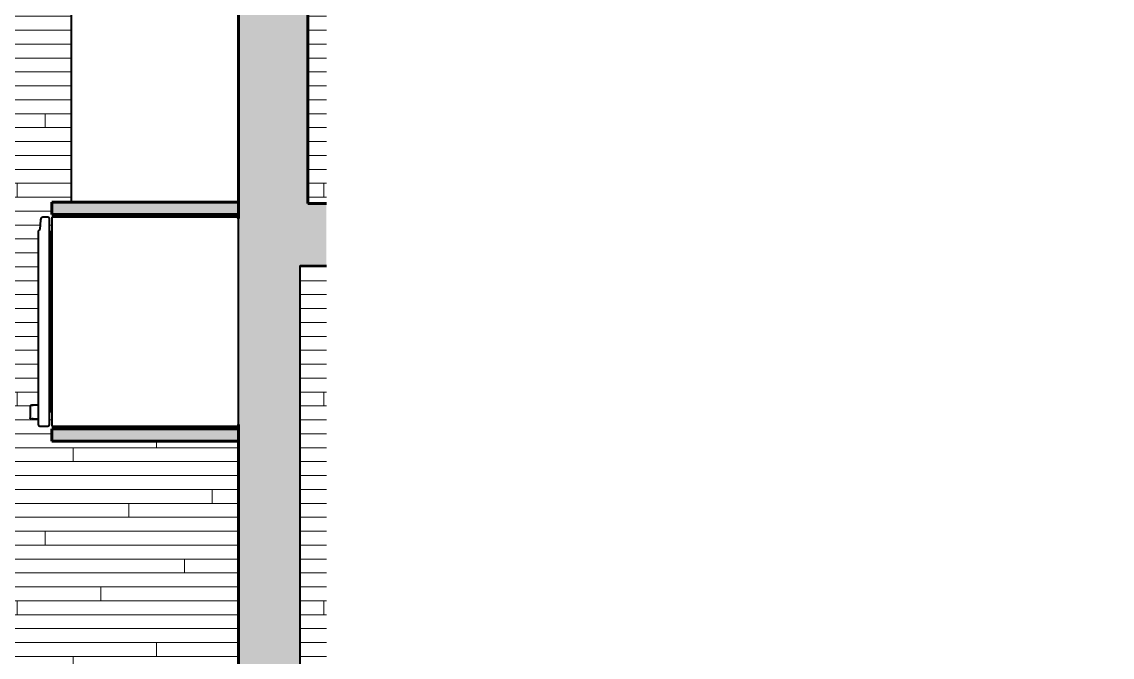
# Model space of a CAD drawing. Header units: inches. Extents: x 247 to 1312, y -3936 to 1080.
# Drawn here: x 492.7 to 649.2, y -3571.3 to -3480 of the extents above; entities that cross this region are included whole.
import ezdxf

# ---------------------------------------------------------------- set-up
doc = ezdxf.new("R2010")
doc.units = ezdxf.units.IN
doc.header["$MEASUREMENT"] = 0
for name, color, linetype, lineweight in [('A-DETL-GENF', 92, 'Continuous', 9), ('A-FLOR-PATT', 8, 'Continuous', 40), ('A-GENM', 13, 'Continuous', 40), ('A-WALL-PATT', 111, 'Continuous', 18), ('I-FURN', 30, 'Continuous', 40), ('I-WALL', 2, 'Continuous', 40)]:
    doc.layers.add(name, color=color, linetype=linetype, lineweight=lineweight)

# ---------------------------------------------------------------- blocks, each defined once
blk = doc.blocks.new('30 inch Fridge - 30 inch Fridge-702118-UNIT 8')
at = {"layer": 'I-FURN', "color": 250}
for p, q in [((14.8, 0), (-14.8, 0)), ((-15, -0.2), (-15, -26.77)), ((15, -26.77), (15, -0.2)), ((-15, -26.77), (15, -26.77)), ((-15, -27.32), (-15, -28.01)), ((14.8, -27.12), (-14.8, -27.12)), ((-12.99, -26.77), (-12.99, -26.85)), ((-12.99, -26.85), (-3.15, -26.85)), ((-12.99, -27.05), (-3.15, -27.05)), ((-12.99, -27.05), (-12.99, -27.12)), ((-3.15, -26.77), (-3.15, -26.85)), ((-3.15, -26.85), (-1.38, -26.85)), ((-3.15, -27.05), (-1.38, -27.05)), ((-3.15, -27.05), (-3.15, -27.12)), ((-1.38, -26.85), (-1.38, -26.77)), ((-1.38, -26.85), (12.99, -26.85)), ((-1.38, -27.12), (-1.38, -27.05)), ((-1.38, -27.05), (12.99, -27.05)), ((12.99, -26.85), (12.99, -26.77)), ((12.99, -27.12), (12.99, -27.05)), ((15, -28.54), (15, -27.32)), ((-14.64, -28.4), (-13.25, -28.52)), ((-13.25, -28.52), (-13.04, -28.74)), ((-13.04, -28.74), (14.8, -28.74)), ((12.01, -28.74), (12.01, -29.46)), ((13.98, -29.46), (13.98, -28.74)), ((12.2, -29.92), (13.78, -29.92))]:
    blk.add_line(p, q, dxfattribs=at)
at = {"layer": 'I-FURN', "color": 250, "flags": 128}
for points in [[(12.01, -29.72), (12.01, -29.72), (12.01, -29.71), (12.01, -29.68), (12.01, -29.65), (12.01, -29.61), (12.01, -29.56), (12.01, -29.5), (12.01, -29.46)], [(12.01, -29.46), (12.01, -29.53), (12.01, -29.58), (12.01, -29.63), (12.01, -29.67), (12.01, -29.69), (12.01, -29.71), (12.01, -29.72), (12.01, -29.72)], [(12.01, -29.72), (12.01, -29.72), (12.01, -29.71), (12.01, -29.68), (12.01, -29.65), (12.01, -29.61), (12.01, -29.56), (12.01, -29.5), (12.01, -29.46)], [(12.01, -29.46), (12.01, -29.53), (12.01, -29.58), (12.01, -29.63), (12.01, -29.67), (12.01, -29.69), (12.01, -29.71), (12.01, -29.72), (12.01, -29.72)], [(12.03, -29.81), (12.02, -29.8), (12.02, -29.8), (12.02, -29.79), (12.02, -29.78), (12.01, -29.77), (12.01, -29.77), (12.01, -29.76), (12.01, -29.75), (12.01, -29.74), (12.01, -29.73), (12.01, -29.73), (12.01, -29.72)], [(12.03, -29.81), (12.02, -29.8), (12.02, -29.8), (12.02, -29.79), (12.02, -29.78), (12.01, -29.77), (12.01, -29.77), (12.01, -29.76), (12.01, -29.75), (12.01, -29.74), (12.01, -29.73), (12.01, -29.73), (12.01, -29.72)], [(13.98, -29.46), (13.98, -29.53), (13.98, -29.58), (13.98, -29.63), (13.98, -29.67)], [(13.98, -29.68), (13.98, -29.65), (13.98, -29.61), (13.98, -29.56), (13.98, -29.5), (13.98, -29.46)], [(13.98, -29.46), (13.98, -29.53), (13.98, -29.58), (13.98, -29.63), (13.98, -29.67)], [(13.98, -29.72), (13.98, -29.72), (13.98, -29.71), (13.98, -29.68), (13.98, -29.65), (13.98, -29.61), (13.98, -29.56), (13.98, -29.5), (13.98, -29.46)], [(12.14, -29.91), (12.14, -29.91), (12.13, -29.91), (12.12, -29.9), (12.11, -29.9), (12.11, -29.9), (12.1, -29.89), (12.09, -29.89), (12.09, -29.88), (12.08, -29.88), (12.07, -29.87), (12.07, -29.87), (12.06, -29.86), (12.06, -29.86), (12.05, -29.85), (12.05, -29.84), (12.04, -29.84), (12.04, -29.83), (12.03, -29.82)], [(12.14, -29.91), (12.14, -29.91), (12.13, -29.91), (12.12, -29.9), (12.11, -29.9), (12.11, -29.9), (12.1, -29.89), (12.09, -29.89), (12.09, -29.88), (12.08, -29.88), (12.07, -29.87), (12.07, -29.87), (12.06, -29.86), (12.06, -29.86), (12.05, -29.85), (12.05, -29.84), (12.04, -29.84), (12.04, -29.83), (12.03, -29.82)], [(13.9, -29.88), (13.89, -29.89), (13.89, -29.89), (13.88, -29.89), (13.87, -29.9), (13.87, -29.9), (13.86, -29.9), (13.85, -29.91), (13.84, -29.91), (13.84, -29.91), (13.83, -29.92), (13.82, -29.92), (13.81, -29.92), (13.81, -29.92)], [(13.9, -29.88), (13.89, -29.89), (13.89, -29.89), (13.88, -29.89), (13.87, -29.9), (13.87, -29.9), (13.86, -29.9), (13.85, -29.91), (13.84, -29.91), (13.84, -29.91), (13.83, -29.92), (13.82, -29.92), (13.81, -29.92), (13.81, -29.92)], [(13.97, -29.78), (13.97, -29.79), (13.96, -29.79), (13.96, -29.8), (13.96, -29.81), (13.95, -29.82), (13.95, -29.82), (13.95, -29.83), (13.94, -29.84), (13.94, -29.84), (13.93, -29.85)], [(13.97, -29.78), (13.97, -29.79), (13.96, -29.79), (13.96, -29.8), (13.96, -29.81), (13.95, -29.82), (13.95, -29.82), (13.95, -29.83), (13.94, -29.84), (13.94, -29.84), (13.93, -29.85)]]:
    blk.add_lwpolyline(points, dxfattribs=at)
at = {"layer": 'I-FURN', "color": 250}
for centre, radius, start, end in [((14.8, -0.2), 0.197, 360, 90), ((-14.8, -0.2), 0.197, 90, 180), ((-14.8, -27.32), 0.197, 90, 180), ((-14.8, -27.32), 0.197, 135, 180), ((-14.61, -28.01), 0.394, 180, 208.3333), ((-14.61, -28.01), 0.394, 180, 265), ((14.8, -27.32), 0.197, 0, 90), ((14.8, -27.32), 0.197, 0, 45), ((14.8, -28.54), 0.197, 270, 0), ((14.8, -28.54), 0.197, 315, 0)]:
    blk.add_arc(centre, radius, start, end, dxfattribs=at)
for points in [[(-12.99, -26.85), (-12.98, -26.85), (-12.97, -26.85), (-12.95, -26.86), (-12.94, -26.86), (-12.94, -26.87), (-12.93, -26.87), (-12.92, -26.88), (-12.92, -26.88), (-12.91, -26.89), (-12.91, -26.9), (-12.9, -26.91), (-12.9, -26.93), (-12.89, -26.95), (-12.9, -26.97), (-12.9, -26.99), (-12.91, -27), (-12.91, -27.01), (-12.92, -27.01), (-12.92, -27.02), (-12.93, -27.03), (-12.94, -27.03), (-12.95, -27.04), (-12.96, -27.04), (-12.97, -27.04), (-12.98, -27.05), (-12.99, -27.05)], [(-3.15, -26.85), (-3.16, -26.85), (-3.17, -26.85), (-3.19, -26.86), (-3.2, -26.86), (-3.2, -26.87), (-3.21, -26.87), (-3.22, -26.88), (-3.22, -26.88), (-3.23, -26.89), (-3.24, -26.9), (-3.24, -26.91), (-3.25, -26.93), (-3.25, -26.95), (-3.25, -26.97), (-3.24, -26.99), (-3.24, -27), (-3.23, -27.01), (-3.22, -27.01), (-3.22, -27.02), (-3.21, -27.03), (-3.2, -27.03), (-3.19, -27.04), (-3.19, -27.04), (-3.17, -27.04), (-3.16, -27.05), (-3.15, -27.05)], [(-1.38, -27.05), (-1.37, -27.05), (-1.36, -27.04), (-1.34, -27.04), (-1.33, -27.03), (-1.32, -27.03), (-1.32, -27.02), (-1.31, -27.02), (-1.3, -27.01), (-1.3, -27.01), (-1.29, -27), (-1.29, -26.99), (-1.28, -26.97), (-1.28, -26.95), (-1.28, -26.93), (-1.29, -26.91), (-1.29, -26.9), (-1.3, -26.89), (-1.3, -26.88), (-1.31, -26.88), (-1.32, -26.87), (-1.33, -26.86), (-1.33, -26.86), (-1.34, -26.86), (-1.36, -26.85), (-1.37, -26.85), (-1.38, -26.85)], [(12.99, -27.05), (12.98, -27.05), (12.97, -27.04), (12.95, -27.04), (12.94, -27.03), (12.94, -27.03), (12.93, -27.02), (12.92, -27.02), (12.92, -27.01), (12.91, -27.01), (12.91, -27), (12.9, -26.99), (12.9, -26.97), (12.89, -26.95), (12.9, -26.93), (12.9, -26.91), (12.91, -26.9), (12.91, -26.89), (12.92, -26.88), (12.92, -26.88), (12.93, -26.87), (12.94, -26.86), (12.95, -26.86), (12.96, -26.86), (12.97, -26.85), (12.98, -26.85), (12.99, -26.85)]]:
    blk.add_open_spline(points, degree=3, knots=[0, 0, 0, 0, 0.083333, 0.125, 0.166667, 0.1875, 0.208333, 0.25, 0.270833, 0.291667, 0.333333, 0.375, 0.416667, 0.5, 0.583333, 0.625, 0.666667, 0.708333, 0.729167, 0.75, 0.791667, 0.833333, 0.854167, 0.875, 0.916667, 1, 1, 1, 1], dxfattribs=at)
blk = doc.blocks.new('UNIT 7 COUNTER - UNIT 7 COUNTER-1166649-UNIT 8')
at = {"layer": 'A-GENM', "color": 250}
for p, q in [((403.75, -3408.25), (403.75, -3432.25)), ((443.62, -3432.25), (443.62, -3408.25)), ((473.5, -3408.25), (473.5, -3432.25)), ((403.75, -3432.25), (443.62, -3432.25)), ((473.5, -3432.25), (499.75, -3432.25)), ((499.75, -3432.25), (499.75, -3505.93))]:
    blk.add_line(p, q, dxfattribs=at)

msp = doc.modelspace()

# ---------------------------------------------------------------- hatches: boundary and pattern name
at = {"layer": 'A-DETL-GENF'}
h = msp.add_hatch(color=55, dxfattribs=at)
h.paths.add_polyline_path([(321.49, -3864.25), (326.49, -3864.25), (326.49, -3860.25), (321.49, -3860.25)], flags=0)
h.paths.add_polyline_path([(488.5, -3864.1), (488.5, -3860.35), (483, -3860.35), (483, -3864.1)], flags=0)
h.paths.add_polyline_path([(309.49, -3598.49), (313.25, -3598.49), (313.25, -3593.3), (309.49, -3593.3)], flags=0)
h.paths.add_polyline_path([(530.77, -3505.17), (533.5, -3505.17), (533.5, -3501.17), (524.25, -3501.17), (524.25, -3505.17), (525, -3505.17), (525, -3503), (528.64, -3505.17), (530.25, -3505.17)], flags=0)
h.paths.add_polyline_path([(313.56, -3413.28), (313.56, -3391.19), (308.84, -3391.19), (308.84, -3413.28)], flags=0)
msp.add_hatch(color=55, dxfattribs=at).paths.add_polyline_path([(525, -3587.25), (530.25, -3587.25), (530.25, -3506.12), (525, -3503), (525, -3529.99)], flags=0)
at = {"layer": 'A-FLOR-PATT', "lineweight": 9}
h = msp.add_hatch(dxfattribs=at)
h.set_pattern_fill('FP_2', color=43, style=0, pattern_type=2)
h.set_pattern_definition([(0, (0, 0.8), (0, 2), []), (90, (0, 0.8), (-8, 8), [2, -28]), (90, (12, 4.8), (-8, 8), [2, -28])])
h.paths.add_polyline_path([(367.61, -3919.87), (440.77, -3919.87), (482.59, -3857.87), (557.62, -3857.87), (557.62, -3853.15), (556.37, -3853.15), (556.37, -3849.65), (560, -3849.65), (560, -3821.65), (556.37, -3821.65), (556.37, -3818.15), (557.62, -3818.15), (557.62, -3813.75), (553.87, -3813.75), (553.87, -3815), (550.37, -3815), (550.37, -3812.37), (550.12, -3812.37), (550.12, -3811.37), (550.37, -3811.37), (550.37, -3807.75), (553.87, -3807.75), (553.87, -3809), (572, -3809), (572, -3751.87), (513.75, -3751.87), (513.75, -3809), (518.87, -3809), (518.87, -3807.75), (522.37, -3807.75), (522.37, -3811.37), (522.62, -3811.37), (522.62, -3812.37), (522.37, -3812.37), (522.37, -3815), (518.87, -3815), (518.87, -3813.75), (509, -3813.75), (509, -3750.74), (507.16, -3750.74), (507.16, -3751.99), (503.66, -3751.99), (503.66, -3749.37), (503.41, -3749.37), (503.41, -3748.37), (503.66, -3748.37), (503.66, -3744.74), (507.16, -3744.74), (507.16, -3745.99), (509, -3745.99), (509, -3720.62), (507.75, -3720.62), (507.75, -3717.12), (511.37, -3717.12), (511.37, -3689.12), (507.75, -3689.12), (507.75, -3685.62), (509, -3685.62), (509, -3681), (523.75, -3681), (523.75, -3626.75), (526.25, -3626.75), (526.25, -3627.47), (526.62, -3627.47), (526.62, -3625.25), (529.62, -3625.25), (529.62, -3625), (530.62, -3625), (530.62, -3625.25), (533.87, -3625.25), (533.87, -3628.75), (532.62, -3628.75), (532.62, -3672.22), (649.25, -3672.22), (649.25, -3671.97), (589.25, -3671.97), (589.25, -3668.05), (536.41, -3668.05), (536.41, -3515), (532.62, -3515), (532.62, -3585.75), (533.87, -3585.75), (533.87, -3589.25), (530.62, -3589.25), (530.62, -3589.5), (529.62, -3589.5), (529.62, -3589.25), (526.62, -3589.25), (526.62, -3587.25), (526.25, -3587.25), (526.25, -3587.75), (523.75, -3587.75), (523.75, -3540.23), (496.97, -3540.23), (496.97, -3538.48), (523.75, -3538.48), (523.72, -3537.98), (523.65, -3538.05), (523.55, -3538.08), (496.97, -3538.08), (496.97, -3536.07), (496.89, -3536.05), (496.85, -3535.99), (496.77, -3535.98), (496.71, -3536.02), (496.7, -3536.07), (496.62, -3536.07), (496.6, -3537.98), (496.56, -3538.02), (496.43, -3538.08), (495.2, -3538.08), (495.03, -3537.98), (495, -3537.88), (495, -3537.05), (493.97, -3537.03), (493.95, -3537.01), (493.88, -3536.98), (493.82, -3536.86), (493.83, -3535.23), (493.93, -3535.14), (493.95, -3535.11), (495, -3535.09), (495, -3510.04), (495.22, -3509.82), (495.37, -3508.34), (495.47, -3508.18), (495.55, -3508.13), (495.74, -3508.08), (496.43, -3508.08), (496.6, -3508.18), (496.62, -3508.28), (496.62, -3510.09), (496.7, -3510.11), (496.75, -3510.17), (496.82, -3510.18), (496.88, -3510.14), (496.9, -3510.09), (496.97, -3510.09), (496.97, -3508.08), (523.55, -3508.08), (523.72, -3508.18), (523.75, -3508.28), (523.72, -3507.68), (496.97, -3507.68), (496.97, -3505.93), (499.75, -3505.93), (499.75, -3432.25), (473.5, -3432.25), (473.5, -3434.62), (472.25, -3435.62), (471.75, -3435.62), (470.31, -3437.06), (446.81, -3437.06), (445.37, -3435.62), (444.87, -3435.62), (443.62, -3434.62), (443.62, -3432.25), (403.75, -3432.25), (403.75, -3408.25), (315.62, -3408.25), (315.62, -3414.13), (263.29, -3466.46), (263.29, -3541.27), (313.77, -3591.75), (339.95, -3591.75), (339.95, -3571.56), (465.95, -3571.56), (465.95, -3591.75), (465.82, -3591.75), (465.82, -3615.63), (461.07, -3615.63), (461.07, -3596.5), (426.07, -3596.5), (426.07, -3680.5), (461.07, -3680.5), (461.07, -3675.63), (465.82, -3675.63), (465.82, -3689.38), (467.07, -3689.38), (467.07, -3692.88), (463.45, -3692.88), (463.45, -3693.13), (462.45, -3693.13), (462.45, -3692.88), (459.82, -3692.88), (459.82, -3689.38), (461.07, -3689.38), (461.07, -3685.25), (421.32, -3685.25), (421.32, -3596.5), (315.62, -3596.5), (315.62, -3710.87), (330, -3710.87), (330, -3733.74), (348.95, -3733.74), (348.95, -3740.49), (330, -3740.49), (330, -3764.99), (461.07, -3764.99), (461.07, -3740.49), (408.95, -3740.49), (408.95, -3733.74), (461.07, -3733.74), (461.07, -3728.38), (459.82, -3728.38), (459.82, -3724.88), (462.45, -3724.88), (462.45, -3724.63), (463.45, -3724.63), (463.45, -3724.88), (467.07, -3724.88), (467.07, -3728.38), (465.82, -3728.38), (465.82, -3745.99), (468.16, -3745.99), (468.16, -3744.74), (471.66, -3744.74), (471.66, -3748.37), (471.91, -3748.37), (471.91, -3749.37), (471.66, -3749.37), (471.66, -3751.99), (468.16, -3751.99), (468.16, -3750.74), (465.82, -3750.74), (465.82, -3769.74), (330, -3769.74), (330, -3787.87), (315.62, -3787.87), (315.62, -3857.87), (325.79, -3857.87), (366.76, -3918.6)], flags=0)
h.paths.add_polyline_path([(560, -3851.15), (560, -3850.4), (557.62, -3850.4), (557.62, -3851.15)], flags=0)
h.paths.add_polyline_path([(416.96, -3849.91), (357.96, -3849.91), (357.96, -3770.91), (417.96, -3770.91), (417.96, -3849.91), (417.82, -3849.91)], flags=0)
h.paths.add_polyline_path([(557.62, -3820.9), (560, -3820.9), (560, -3820.15), (557.62, -3820.15)], flags=0)
h.paths.add_polyline_path([(521.62, -3813.75), (521.62, -3809), (520.87, -3809), (520.87, -3813.75)], flags=0)
h.paths.add_polyline_path([(551.87, -3813.75), (551.87, -3809), (551.12, -3809), (551.12, -3813.75)], flags=0)
h.paths.add_polyline_path([(343.46, -3784.91), (343.46, -3771.91), (356.46, -3771.91), (356.46, -3784.91), (343.46, -3784.91)], flags=0)
h.paths.add_polyline_path([(419.46, -3784.91), (419.46, -3771.91), (432.46, -3771.91), (432.46, -3784.91), (419.46, -3784.91)], flags=0)
h.paths.add_polyline_path([(470.16, -3750.74), (470.91, -3750.74), (470.91, -3745.99), (470.16, -3745.99), (470.16, -3749.37)], flags=0)
h.paths.add_polyline_path([(504.41, -3750.74), (505.16, -3750.74), (505.16, -3745.99), (504.41, -3745.99), (504.41, -3749.37)], flags=0)
h.paths.add_polyline_path([(461.07, -3726.38), (465.82, -3726.38), (465.82, -3725.63), (461.07, -3725.63)], flags=0)
h.paths.add_polyline_path([(509, -3718.62), (511.37, -3718.62), (511.37, -3717.87), (509, -3717.87)], flags=0)
h.paths.add_polyline_path([(463.45, -3692.13), (465.82, -3692.13), (465.82, -3691.38), (461.07, -3691.38), (461.07, -3692.13), (462.45, -3692.13)], flags=0)
h.paths.add_polyline_path([(511.37, -3688.37), (511.37, -3687.62), (509, -3687.62), (509, -3688.37)], flags=0)
h.paths.add_polyline_path([(338.6, -3675.95), (337.6, -3675.95), (337.6, -3596.95), (397.6, -3596.95), (397.6, -3675.95), (348.95, -3675.95)], flags=0)
h.paths.add_polyline_path([(428.83, -3675.75), (428.83, -3646.75), (459.83, -3646.75), (459.83, -3675.75), (445.96, -3675.75)], flags=0)
h.paths.add_polyline_path([(527.87, -3626.75), (532.62, -3626.75), (532.62, -3626), (527.87, -3626)], flags=0)
h.paths.add_polyline_path([(453.57, -3622.2), (429.57, -3622.2), (429.57, -3598.2), (453.57, -3598.2), (453.57, -3615.63)], flags=0)
h.paths.add_polyline_path([(532.62, -3614.75), (519.63, -3607.25), (532.62, -3599.75), (532.62, -3604.94)], flags=0)
h.paths.add_polyline_path([(330.6, -3609.95), (323.09, -3609.95), (323.09, -3596.95), (336.09, -3596.95), (336.09, -3609.95)], flags=0)
h.paths.add_polyline_path([(399.1, -3609.95), (399.1, -3596.95), (412.1, -3596.95), (412.1, -3609.95)], flags=0)
h.paths.add_polyline_path([(529.62, -3588.5), (532.62, -3588.5), (532.62, -3587.75), (527.87, -3587.75), (527.87, -3588.5)], flags=0)
h.paths.add_polyline_path([(391.27, -3551.55), (365.41, -3551.55), (365.41, -3532.85), (401.99, -3532.85), (401.99, -3551.55)], flags=0)
h.paths.add_polyline_path([(320.6, -3551.55), (320.6, -3551.55), (320.61, -3492.1), (406.61, -3492.1), (406.61, -3522.1), (350.6, -3522.1), (350.6, -3551.55), (324.89, -3551.55)], flags=0)
h.paths.add_polyline_path([(533.75, -3506.12), (536.41, -3506.12), (536.41, -3408.25), (533.75, -3408.25), (533.75, -3503)], flags=0)
h.paths.add_polyline_path([(369.69, -3473.38), (369.69, -3471.35), (385.68, -3471.35), (385.67, -3473.38)], flags=0)
h.paths.add_polyline_path([(345.69, -3473.36), (345.69, -3471.34), (361.68, -3471.32), (361.67, -3473.34), (350.6, -3473.36)], flags=0)
h.paths.add_polyline_path([(385.67, -3470.13), (369.68, -3470.13), (369.68, -3465.37), (361.66, -3465.37), (361.67, -3470.09), (345.68, -3470.11), (345.67, -3465.37), (336.56, -3465.37), (336.56, -3457.62), (331.68, -3457.62), (331.68, -3441.63), (336.56, -3441.63), (336.59, -3433.81), (345.67, -3433.81), (345.67, -3429.11), (361.66, -3429.13), (361.68, -3433.81), (369.67, -3433.81), (369.67, -3429.13), (385.66, -3429.14), (385.68, -3433.81), (395.49, -3433.81), (395.49, -3441.62), (400.23, -3441.62), (400.23, -3457.6), (395.49, -3457.6), (395.49, -3465.37), (385.67, -3465.37)], flags=0)
h.paths.add_polyline_path([(328.43, -3457.63), (328.43, -3441.64), (330.46, -3441.64), (330.46, -3457.63)], flags=0)
h.paths.add_polyline_path([(401.46, -3457.62), (401.46, -3441.62), (403.48, -3441.62), (403.48, -3457.62)], flags=0)
h.paths.add_polyline_path([(448.62, -3436.06), (468.5, -3436.06), (469.21, -3435.87), (469.46, -3435.62), (447.66, -3435.62), (447.9, -3435.87)], flags=0)
h.paths.add_polyline_path([(385.67, -3427.92), (369.68, -3427.9), (369.68, -3425.88), (385.68, -3425.89)], flags=0)
h.paths.add_polyline_path([(361.68, -3427.9), (345.68, -3427.89), (345.68, -3425.86), (361.68, -3425.88)], flags=0)
h.paths.add_polyline_path([(523.75, -3398.25), (536.41, -3398.25), (536.41, -3388.68), (312.17, -3388.68), (315.62, -3392.14), (315.62, -3398.25), (500.64, -3398.25)], flags=0)
at = {"layer": 'A-WALL-PATT'}
for points in [[(533.75, -3510.25), (533.75, -3408.25), (523.75, -3408.25), (523.75, -3503), (524.25, -3503), (524.25, -3501.17), (533.5, -3501.17), (533.5, -3505.17), (528.64, -3505.17), (530.25, -3506.12), (530.25, -3510.25), (530.41, -3510.25)], [(500.64, -3507.68), (523.75, -3507.68), (523.75, -3505.93), (496.97, -3505.93), (496.97, -3507.68)], [(536.41, -3510.25), (536.41, -3506.12), (533.75, -3506.12), (533.75, -3510.25)], [(532.62, -3515), (536.41, -3515), (536.41, -3510.25), (530.25, -3510.25), (530.25, -3515)], [(500.64, -3540.23), (523.75, -3540.23), (523.75, -3538.48), (496.97, -3538.48), (496.97, -3540.23)]]:
    msp.add_hatch(color=8, dxfattribs=at).paths.add_polyline_path(points, flags=0)
h = msp.add_hatch(color=8, dxfattribs=at)
h.paths.add_polyline_path([(525, -3681), (525, -3627.47), (526.25, -3627.47), (526.25, -3626.75), (523.75, -3626.75), (523.75, -3681)], flags=0)
h.paths.add_polyline_path([(523.75, -3587.75), (526.25, -3587.75), (526.25, -3587.25), (525, -3587.25), (525, -3505.17), (524.25, -3505.17), (524.25, -3503), (523.75, -3503), (523.75, -3587.25)], flags=0)
h = msp.add_hatch(color=8, dxfattribs=at)
h.paths.add_polyline_path([(530.25, -3674.59), (532.62, -3674.59), (532.62, -3626.75), (527.87, -3626.75), (527.87, -3627.47), (530.25, -3627.47), (530.25, -3671.3)], flags=0)
h.paths.add_polyline_path([(532.62, -3587.75), (532.62, -3515), (530.25, -3515), (530.25, -3587.25), (527.87, -3587.25), (527.87, -3587.75), (530.25, -3587.75)], flags=0)

# ---------------------------------------------------------------- linework, layer by layer
at = {"layer": 'I-WALL', "color": 10, "lineweight": 60}
for p, q in [((523.75, -3408.25), (523.75, -3508.28)), ((533.75, -3506.12), (533.75, -3408.25)), ((523.75, -3505.93), (496.97, -3505.93)), ((496.97, -3505.93), (496.97, -3507.68)), ((536.41, -3506.12), (533.75, -3506.12)), ((496.97, -3507.68), (523.75, -3507.68)), ((523.75, -3538.48), (496.97, -3538.48)), ((496.97, -3538.48), (496.97, -3540.23)), ((523.75, -3537.88), (523.75, -3587.75)), ((496.97, -3540.23), (523.75, -3540.23))]:
    msp.add_line(p, q, dxfattribs=at)
at = {"layer": 'I-WALL', "color": 250}
for p, q in [((532.62, -3515), (536.41, -3515)), ((532.62, -3587.75), (532.62, -3515))]:
    msp.add_line(p, q, dxfattribs=at)

# ---------------------------------------------------------------- block references
at = {"layer": 'A-GENM', "color": 250}
msp.add_blockref('UNIT 7 COUNTER - UNIT 7 COUNTER-1166649-UNIT 8', (0, 0), dxfattribs=at)
at = {"layer": 'I-FURN', "color": 250, "rotation": 269.9999999999997}
msp.add_blockref('30 inch Fridge - 30 inch Fridge-702118-UNIT 8', (523.75, -3523.08), dxfattribs=at)

doc.saveas('drawing.dxf')
